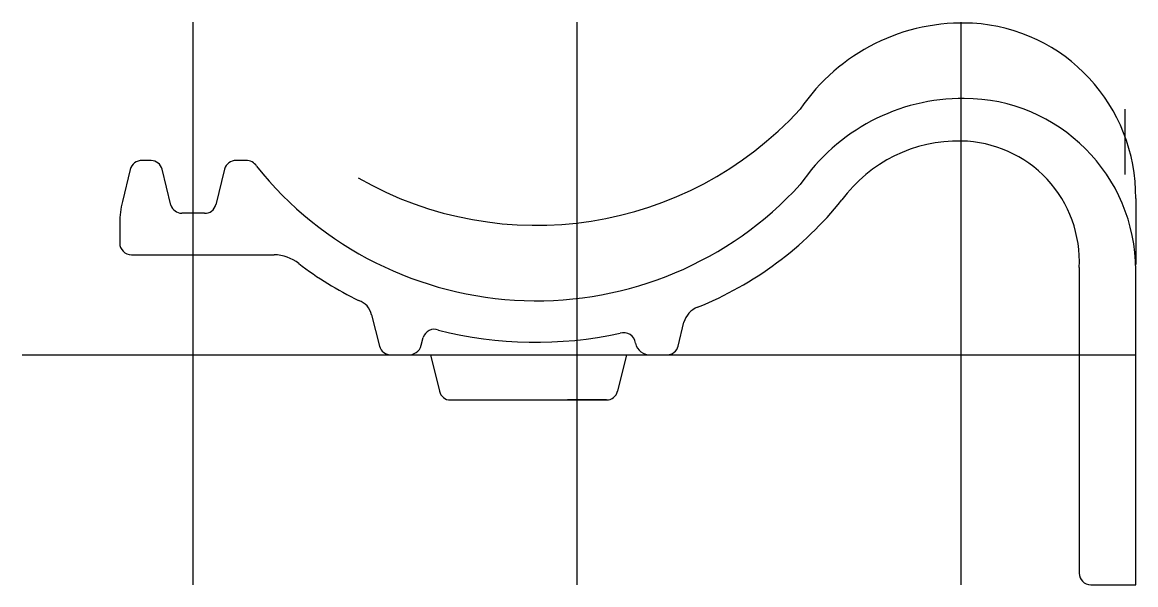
# Model space of a CAD drawing. Extents: x -147 to 148, y -61 to 88.
import ezdxf

# ---------------------------------------------------------------- set-up
doc = ezdxf.new("R2010")
doc.units = 0
doc.layers.get('0').update_dxf_attribs({"linetype": 'CONTINUOUS'})

msp = doc.modelspace()

# ---------------------------------------------------------------- linework, layer by layer
at = {"linetype": 'CONTINUOUS'}
for p, q in [((-102, -61.01), (-102, 88.21)), ((0, -61.01), (0, 88.21)), ((102, -61.01), (102, 88.21)), ((145.54, 47.84), (145.54, 65.12)), ((-113.11, 51.53), (-115.54, 51.53)), ((-87.99, 51.53), (-90.52, 51.53)), ((-118.7, 49.16), (-120.74, 40.69)), ((-107.89, 39.7), (-110.2, 49.25)), ((-93.68, 49.23), (-95.95, 39.82)), ((148.36, 41.45), (148.36, 23.97)), ((-99, 37.53), (-105, 37.53)), ((-121.5, 34.95), (-121.5, 29.64)), ((-118.39, 26.53), (-80.43, 26.53)), ((133.36, 23.12), (133.36, -57.96)), ((148.36, -61), (148.36, 22.46)), ((-54.58, 10.57), (-52.49, 2.3)), ((26.84, 2.3), (28.38, 8.64)), ((-41.41, 2.55), (-40.92, 4.58)), ((-147.37, 0), (148.36, 0)), ((-49.42, 0), (-45.01, 0)), ((-38.92, 0), (-36.58, -9.7)), ((13.08, 0), (10.74, -9.7)), ((19.54, 0), (23.93, 0)), ((-33.66, -12), (7.82, -12)), ((7.82, -12), (-2.59, -12)), ((136.4, -61), (148.36, -61))]:
    msp.add_line(p, q, dxfattribs=at)
for centre, radius, start, end in [((102.38, 35.9), 52.12, 87.1137, 145.8158), ((102.31, 41.98), 46.05, 359.3425, 86.655), ((-10.86, 129.49), 95.14, 240.1849, 317.4746), ((102.38, 15.87), 52.12, 89.5157, 145.8235), ((102.82, 22.45), 45.54, 0.0126, 90), ((101.32, 18.19), 38.53, 88.9273, 143.5652), ((101.44, 24.76), 31.96, 357.0665, 88.9277), ((-115.69, 48.44), 3.09, 87.1408, 166.599), ((-113.22, 48.39), 3.14, 15.8587, 87.9835), ((-90.69, 48.44), 3.09, 86.8195, 165.2784), ((-87.81, 48.42), 3.12, 30.7427, 93.2788), ((-10.85, 109.46), 95.14, 218.6733, 317.4711), ((-99.53, 34.96), 21.97, 164.8856, 180.0297), ((-104.9, 40.68), 3.15, 198.0932, 268.1036), ((-98.87, 40.53), 3, 267.4305, 346.3694), ((-2.6, 99.32), 93.33, 291.7402, 321.3803), ((-118.39, 29.64), 3.11, 180, 270), ((-80.47, 16.34), 10.19, 50.2097, 89.7673), ((-14.57, 103.12), 98.79, 233.0522, 243.8937), ((-59.7, 9.43), 5.25, 12.5301, 71.5103), ((34.22, 6.99), 6.07, 111.7815, 164.2599), ((-37.95, 3.63), 3.12, 68.9837, 162.2254), ((-10.9, 109.3), 105.98, 255.8384, 282.1419), ((12.34, 2.6), 3.23, 8.6903, 107.0505), ((19.23, 3.75), 3.76, 190.0689, 274.6973), ((-49.57, 3), 3, 193.4178, 272.9021), ((-44.67, 3.33), 3.35, 264.1292, 346.4932), ((23.92, 3), 3, 270.1374, 346.5068), ((-33.66, -9), 3, 193.4934, 270.0537), ((7.82, -9), 3, 269.9463, 346.5066), ((136.4, -57.96), 3.04, 180, 270)]:
    msp.add_arc(centre, radius, start, end, dxfattribs=at)

doc.saveas('drawing.dxf')
